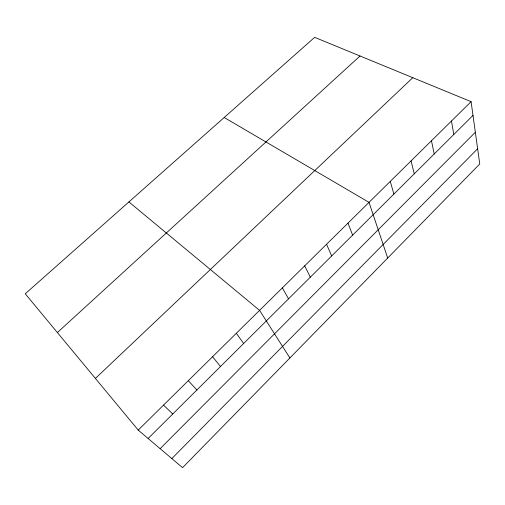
<?xml version="1.0" encoding="UTF-8"?>
<svg xmlns="http://www.w3.org/2000/svg" width="505" height="505" viewBox="0 0 505 505"><rect width="100%" height="100%" fill="white"/><g stroke="black" fill="none" stroke-linecap="round" stroke-linejoin="round"><path stroke-width="0.76" d="M171.839 458.578L477.635 148.729M160.148 448.667L475.344 132.241M148.123 438.479L473.002 115.411M138.219 430.09L471.089 101.663L314.653 37.338L25.25 293.784L138.219 430.09L182.557 467.662L479.75 163.967L471.089 101.663M95.401 378.422L412.812 77.694M57.381 332.549L360.027 55.998M224.195 117.488L369.022 202.366L387.688 258.042M128.908 201.931L259.576 310.354L289.895 357.976M163.538 405.111L172.754 413.98M188.314 380.663L196.874 389.993M212.567 356.732L220.502 366.504M236.321 333.3L243.644 343.488M282.358 287.869L288.538 298.846M304.685 265.845L310.322 277.182M326.558 244.262L331.678 255.947M348.002 223.109L352.623 235.122M390.251 181.421L393.913 194.065M411.064 160.887L414.258 173.827M431.466 140.756L434.218 153.981M451.47 121.017L453.793 134.513"/></g></svg>
